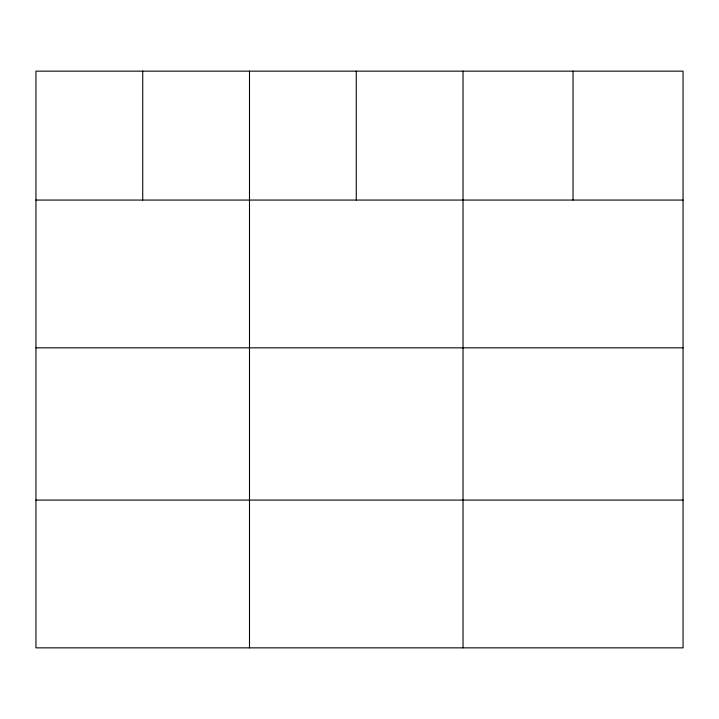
<?xml version="1.0" encoding="UTF-8"?>
<svg xmlns="http://www.w3.org/2000/svg" width="719" height="719" viewBox="0 0 719 719"><rect width="100%" height="100%" fill="white"/><g stroke="black" fill="none" stroke-linecap="round" stroke-linejoin="round"><path stroke-width="1.08" d="M683.05 200.062L683.05 647.855L35.95 647.855L35.95 71.145L683.05 71.145L683.05 200.062L35.95 200.062M35.95 347.834L683.05 347.834M35.95 500.082L683.05 500.082M573.043 71.145L573.043 200.062M463.036 71.145L463.036 647.855M356.264 71.145L356.264 200.062M249.493 71.145L249.493 647.855M142.722 71.145L142.722 200.062"/></g></svg>
